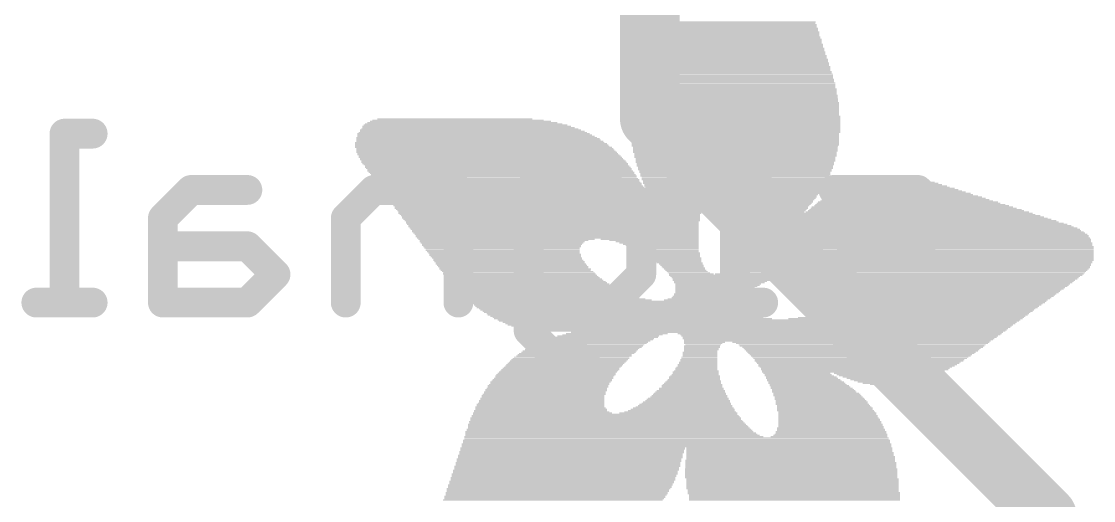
# Model space of a CAD drawing. Extents: x -6.8 to 73.8, y -5.2 to 32.2.
# Drawn here: x 1.1 to 6.59, y 5.67 to 8.12 of the extents above; entities that cross this region are included whole.
import ezdxf

# ---------------------------------------------------------------- set-up
doc = ezdxf.new("R2010")
doc.units = 0
for name, color, linetype in [('1', 12, 'CONTINUOUS'), ('21', 40, 'CONTINUOUS'), ('22', 6, 'CONTINUOUS')]:
    doc.layers.add(name, color=color, linetype=linetype)

# ---------------------------------------------------------------- blocks, each defined once
blk = doc.blocks.new('RECT')
blk.add_solid([(-0.5, -0.5), (0.5, -0.5), (-0.5, 0.5), (0.5, 0.5)])

msp = doc.modelspace()

# ---------------------------------------------------------------- linework, layer by layer
at = {"layer": '1', "const_width": 0.3048}
for points in [[(4.318, 7.62), (4.318, 9.342)], [(6.35, 5.588), (4.318, 7.62)], [(6.35, 1.27), (6.35, 5.588)]]:
    msp.add_lwpolyline(points, dxfattribs=at)
at = {"layer": '1', "const_width": 0.1524}
for points in [[(4.3719, 7.6739, 1), (4.2641, 7.5661)], [(4.2418, 7.62, 1), (4.3942, 7.62)], [(6.4262, 5.588, 1), (6.2738, 5.588)], [(6.2961, 5.5341, 1), (6.4039, 5.6419)]]:
    msp.add_lwpolyline(points, format="xyb", dxfattribs=at)
at = {"layer": '22', "const_width": 0.1524}
for points in [[(4.7542, 7.6886), (4.7542, 7.5445)], [(1.468, 7.5445), (1.3239, 7.5445)], [(1.3239, 7.5445), (1.3239, 6.6802)], [(1.9713, 7.2564), (1.8273, 7.1124)], [(2.2594, 7.2564), (1.9713, 7.2564)], [(2.9068, 7.2564), (2.7628, 7.1124)], [(3.339, 7.2564), (2.9068, 7.2564)], [(3.339, 6.6802), (3.339, 7.2564)], [(3.6983, 6.5361), (3.6983, 7.2564)], [(3.6983, 7.2564), (4.1305, 7.2564)], [(4.1305, 7.2564), (4.2745, 7.1124)], [(4.8982, 7.2564), (4.7542, 7.2564)], [(4.7542, 7.2564), (4.7542, 6.6802)], [(5.6897, 7.2564), (5.2575, 7.2564)], [(5.8337, 7.1124), (5.6897, 7.2564)], [(1.8273, 7.1124), (1.8273, 6.6802)], [(2.7628, 7.1124), (2.7628, 6.6802)], [(4.2745, 7.1124), (4.2745, 6.8243)], [(5.6897, 6.9683), (5.8337, 7.1124)], [(2.2594, 6.9683), (1.8273, 6.9683)], [(2.4035, 6.8243), (2.2594, 6.9683)], [(5.2575, 6.8243), (5.4016, 6.9683)], [(5.4016, 6.9683), (5.6897, 6.9683)], [(2.2594, 6.6802), (2.4035, 6.8243)], [(4.2745, 6.8243), (4.1305, 6.6802)], [(5.4016, 6.6802), (5.2575, 6.8243)], [(1.468, 6.6802), (1.1799, 6.6802)], [(1.8273, 6.6802), (2.2594, 6.6802)], [(4.1305, 6.6802), (3.6983, 6.6802)], [(4.8982, 6.6802), (4.6101, 6.6802)], [(5.8337, 6.6802), (5.4016, 6.6802)], [(3.8424, 6.3921), (3.6983, 6.5361)], [(3.9864, 6.3921), (3.8424, 6.3921)]]:
    msp.add_lwpolyline(points, dxfattribs=at)
at = {"layer": '22', "const_width": 0.0762}
for points in [[(4.7923, 7.6886, 1), (4.7161, 7.6886)], [(1.3239, 7.5826, 1), (1.3239, 7.5064)], [(1.362, 7.5445, 1), (1.2858, 7.5445)], [(1.468, 7.5064, 1), (1.468, 7.5826)], [(4.7161, 7.5445, 1), (4.7923, 7.5445)], [(1.9713, 7.2945, 1), (1.9713, 7.2183)], [(1.9983, 7.2295, 1), (1.9444, 7.2834)], [(2.2594, 7.2183, 1), (2.2594, 7.2945)], [(2.9068, 7.2945, 1), (2.9068, 7.2183)], [(2.9338, 7.2295, 1), (2.8799, 7.2834)], [(3.3771, 7.2564, 1), (3.3009, 7.2564)], [(3.339, 7.2183, 1), (3.339, 7.2945)], [(3.7364, 7.2564, 1), (3.6602, 7.2564)], [(3.6983, 7.2945, 1), (3.6983, 7.2183)], [(4.1574, 7.2834, 1), (4.1035, 7.2295)], [(4.1305, 7.2183, 1), (4.1305, 7.2945)], [(4.7542, 7.2945, 1), (4.7542, 7.2183)], [(4.7923, 7.2564, 1), (4.7161, 7.2564)], [(4.8982, 7.2183, 1), (4.8982, 7.2945)], [(5.2575, 7.2945, 1), (5.2575, 7.2183)], [(5.7166, 7.2834, 1), (5.6627, 7.2295)], [(5.6897, 7.2183, 1), (5.6897, 7.2945)], [(1.8654, 7.1124, 1), (1.7892, 7.1124)], [(2.8009, 7.1124, 1), (2.7247, 7.1124)], [(4.3126, 7.1124, 1), (4.2364, 7.1124)], [(5.8607, 7.0854, 1), (5.8068, 7.1393)], [(1.8003, 7.1393, 1), (1.8542, 7.0854)], [(2.7359, 7.1393, 1), (2.7897, 7.0854)], [(4.2476, 7.0854, 1), (4.3015, 7.1393)], [(5.8068, 7.0854, 1), (5.8607, 7.1393)], [(1.8273, 7.0064, 1), (1.8273, 6.9302)], [(2.2864, 6.9953, 1), (2.2325, 6.9414)], [(2.2594, 6.9302, 1), (2.2594, 7.0064)], [(5.4016, 7.0064, 1), (5.4016, 6.9302)], [(5.4285, 6.9414, 1), (5.3746, 6.9953)], [(5.6627, 6.9953, 1), (5.7166, 6.9414)], [(5.6897, 6.9302, 1), (5.6897, 7.0064)], [(2.4304, 6.7973, 1), (2.3766, 6.8512)], [(2.3766, 6.7973, 1), (2.4304, 6.8512)], [(4.2364, 6.8243, 1), (4.3126, 6.8243)], [(4.3015, 6.7973, 1), (4.2476, 6.8512)], [(5.2845, 6.8512, 1), (5.2306, 6.7973)], [(5.2306, 6.8512, 1), (5.2845, 6.7973)], [(1.1799, 6.7183, 1), (1.1799, 6.6421)], [(1.468, 6.6421, 1), (1.468, 6.7183)], [(1.8273, 6.7183, 1), (1.8273, 6.6421)], [(2.2594, 6.6421, 1), (2.2594, 6.7183)], [(3.6983, 6.7183, 1), (3.6983, 6.6421)], [(4.1305, 6.6421, 1), (4.1305, 6.7183)], [(4.6101, 6.7183, 1), (4.6101, 6.6421)], [(4.8982, 6.6421, 1), (4.8982, 6.7183)], [(5.4016, 6.7183, 1), (5.4016, 6.6421)], [(5.8337, 6.6421, 1), (5.8337, 6.7183)], [(1.2858, 6.6802, 1), (1.362, 6.6802)], [(1.7892, 6.6802, 1), (1.8654, 6.6802)], [(2.2325, 6.7071, 1), (2.2864, 6.6533)], [(2.7247, 6.6802, 1), (2.8009, 6.6802)], [(3.3009, 6.6802, 1), (3.3771, 6.6802)], [(4.1035, 6.7071, 1), (4.1574, 6.6533)], [(4.7161, 6.6802, 1), (4.7923, 6.6802)], [(5.3746, 6.6533, 1), (5.4285, 6.7071)], [(3.7253, 6.5631, 1), (3.6714, 6.5092)], [(3.6602, 6.5361, 1), (3.7364, 6.5361)], [(3.8424, 6.4302, 1), (3.8424, 6.354)], [(3.8154, 6.3651, 1), (3.8693, 6.419)], [(3.9864, 6.354, 1), (3.9864, 6.4302)]]:
    msp.add_lwpolyline(points, format="xyb", dxfattribs=at)

# ---------------------------------------------------------------- block references
at = {"layer": '21'}
for p, xscale, yscale in [((4.8165, 8.1153), 0.6985, 0.0064), ((4.807, 8.0645), 0.7557, 0.0064), ((4.807, 8.0709), 0.7429, 0.0063), ((4.8101, 8.0836), 0.7366, 0.0063), ((4.8101, 8.0772), 0.7366, 0.0064), ((4.8102, 8.0899), 0.7239, 0.0064), ((4.8133, 8.0962), 0.7176, 0.0063), ((4.8133, 8.109), 0.7048, 0.0063), ((4.8165, 8.1026), 0.7112, 0.0064), ((4.7942, 8.0137), 0.8065, 0.0064), ((4.7942, 8.0074), 0.8065, 0.0063), ((4.7975, 8.0201), 0.8001, 0.0063), ((4.8006, 8.0264), 0.7938, 0.0064), ((4.8006, 8.0391), 0.781, 0.0064), ((4.8006, 8.0328), 0.781, 0.0063), ((4.8006, 8.0455), 0.7684, 0.0063), ((4.8038, 8.0582), 0.762, 0.0063), ((4.8038, 8.0518), 0.762, 0.0064), ((4.7847, 7.9566), 0.8636, 0.0063), ((4.7847, 7.9502), 0.8636, 0.0064), ((4.7847, 7.9693), 0.8509, 0.0063), ((4.7879, 7.9629), 0.8572, 0.0064), ((4.7879, 7.9756), 0.8446, 0.0064), ((4.7879, 7.9883), 0.8318, 0.0064), ((4.7911, 7.982), 0.8382, 0.0063), ((4.7911, 7.9947), 0.8255, 0.0063), ((4.7942, 8.001), 0.8191, 0.0064), ((4.7784, 7.9058), 0.9144, 0.0063), ((4.7784, 7.8994), 0.9144, 0.0064), ((4.7784, 7.9184), 0.9017, 0.0063), ((4.7784, 7.9121), 0.9017, 0.0064), ((4.7816, 7.9248), 0.8953, 0.0064), ((4.7816, 7.9375), 0.8827, 0.0064), ((4.7816, 7.9312), 0.8827, 0.0063), ((4.7847, 7.9439), 0.8763, 0.0063), ((4.772, 7.8422), 0.9652, 0.0063), ((4.7721, 7.855), 0.9525, 0.0063), ((4.7752, 7.8486), 0.9588, 0.0064), ((4.772, 7.8677), 0.9398, 0.0063), ((4.7752, 7.8613), 0.9462, 0.0064), ((4.7752, 7.8803), 0.9334, 0.0063), ((4.7752, 7.874), 0.9334, 0.0064), ((4.7752, 7.8931), 0.9208, 0.0063), ((4.7784, 7.8867), 0.9271, 0.0064), ((4.7689, 7.7978), 0.9969, 0.0064), ((4.7689, 7.7915), 0.9969, 0.0063), ((4.7689, 7.7851), 0.9969, 0.0064), ((4.772, 7.8042), 0.9906, 0.0063), ((4.7689, 7.8105), 0.9843, 0.0064), ((4.7689, 7.8296), 0.9715, 0.0063), ((4.7721, 7.8232), 0.9779, 0.0064), ((4.7721, 7.8169), 0.9779, 0.0063), ((4.772, 7.8359), 0.9652, 0.0064), ((4.7656, 7.7407), 1.0287, 0.0063), ((4.7656, 7.7343), 1.0287, 0.0064), ((4.7657, 7.7597), 1.016, 0.0064), ((4.7657, 7.7534), 1.016, 0.0063), ((4.7657, 7.747), 1.016, 0.0064), ((4.7656, 7.7788), 1.0033, 0.0063), ((4.7689, 7.7724), 1.0097, 0.0064), ((4.7689, 7.7661), 1.0097, 0.0063), ((4.7625, 7.6962), 1.0478, 0.0064), ((4.7625, 7.6899), 1.0478, 0.0063), ((4.7625, 7.6835), 1.0478, 0.0064), ((4.7625, 7.6772), 1.0478, 0.0063), ((4.7625, 7.7216), 1.035, 0.0064), ((4.7625, 7.7153), 1.035, 0.0063), ((4.7625, 7.7089), 1.035, 0.0064), ((4.7657, 7.7026), 1.0414, 0.0063), ((4.7656, 7.728), 1.0287, 0.0063), ((4.7593, 7.6327), 1.0668, 0.0064), ((4.7593, 7.6264), 1.0668, 0.0063), ((4.7594, 7.6645), 1.0541, 0.0063), ((4.7594, 7.6581), 1.0541, 0.0064), ((4.7594, 7.6518), 1.0541, 0.0063), ((4.7594, 7.6454), 1.0541, 0.0064), ((4.7594, 7.6391), 1.0541, 0.0063), ((4.7625, 7.6708), 1.0478, 0.0064), ((3.3973, 7.5692), 1.1113, 0.0064), ((3.3814, 7.5819), 1.0668, 0.0064), ((3.3909, 7.5756), 1.0858, 0.0063), ((3.375, 7.5883), 1.0414, 0.0063), ((3.3655, 7.5946), 1.0096, 0.0064), ((3.3592, 7.601), 0.9715, 0.0063), ((3.3497, 7.6073), 0.9271, 0.0064), ((3.337, 7.6137), 0.8763, 0.0063), ((3.3211, 7.62), 0.7937, 0.0064), ((4.7593, 7.62), 1.0668, 0.0064), ((4.7593, 7.6137), 1.0668, 0.0063), ((4.7593, 7.6073), 1.0668, 0.0064), ((4.7593, 7.601), 1.0668, 0.0063), ((4.7593, 7.5946), 1.0668, 0.0064), ((4.7593, 7.5883), 1.0668, 0.0063), ((4.7593, 7.5819), 1.0668, 0.0064), ((4.7593, 7.5756), 1.0668, 0.0063), ((4.7593, 7.5692), 1.0668, 0.0064), ((3.4385, 7.5184), 1.2446, 0.0064), ((3.4417, 7.5121), 1.251, 0.0063), ((3.4322, 7.5248), 1.2319, 0.0063), ((3.4163, 7.5438), 1.1874, 0.0064), ((3.4226, 7.5375), 1.2001, 0.0063), ((3.429, 7.5311), 1.2128, 0.0064), ((3.4131, 7.5502), 1.1684, 0.0063), ((3.4005, 7.5629), 1.1303, 0.0063), ((3.41, 7.5565), 1.1493, 0.0064), ((4.7593, 7.5629), 1.0668, 0.0063), ((4.7593, 7.5565), 1.0668, 0.0064), ((4.7593, 7.5502), 1.0668, 0.0063), ((4.7561, 7.5438), 1.0605, 0.0064), ((4.7561, 7.5375), 1.0605, 0.0063), ((4.7561, 7.5311), 1.0605, 0.0064), ((4.7561, 7.5248), 1.0605, 0.0063), ((4.7561, 7.5184), 1.0605, 0.0064), ((4.7561, 7.5121), 1.0605, 0.0063), ((3.4607, 7.4803), 1.3017, 0.0064), ((3.4544, 7.493), 1.289, 0.0064), ((3.4576, 7.4867), 1.2954, 0.0063), ((3.4671, 7.474), 1.3144, 0.0063), ((3.4481, 7.4994), 1.2763, 0.0063), ((3.4766, 7.4613), 1.3208, 0.0063), ((3.4481, 7.5057), 1.2637, 0.0064), ((3.4735, 7.4676), 1.3145, 0.0064), ((4.7561, 7.5057), 1.0605, 0.0064), ((4.7561, 7.4994), 1.0605, 0.0063), ((4.7561, 7.493), 1.0605, 0.0064), ((4.7561, 7.4867), 1.0605, 0.0063), ((4.753, 7.4803), 1.0541, 0.0064), ((4.7561, 7.474), 1.0477, 0.0063), ((4.7561, 7.4676), 1.0477, 0.0064), ((4.7561, 7.4613), 1.0477, 0.0063), ((3.4798, 7.4549), 1.3272, 0.0064), ((3.483, 7.4486), 1.3335, 0.0063), ((3.4893, 7.4422), 1.3335, 0.0064), ((3.4925, 7.4359), 1.3398, 0.0063), ((3.4989, 7.4295), 1.3399, 0.0064), ((3.502, 7.4232), 1.3462, 0.0063), ((3.5084, 7.4168), 1.3462, 0.0064), ((3.5116, 7.4104), 1.3525, 0.0063), ((3.5179, 7.4041), 1.3526, 0.0064), ((4.7561, 7.4549), 1.0477, 0.0064), ((4.753, 7.4486), 1.0414, 0.0063), ((4.7561, 7.4422), 1.0351, 0.0064), ((4.7561, 7.4359), 1.0351, 0.0063), ((4.7561, 7.4295), 1.0351, 0.0064), ((4.753, 7.4232), 1.0287, 0.0063), ((4.7561, 7.4168), 1.0223, 0.0064), ((4.7561, 7.4104), 1.0223, 0.0063), ((4.7561, 7.4041), 1.0223, 0.0064), ((3.5211, 7.3978), 1.3589, 0.0063), ((3.5274, 7.3914), 1.3589, 0.0064), ((3.5306, 7.3851), 1.3526, 0.0063), ((3.537, 7.3787), 1.3525, 0.0064), ((3.5402, 7.3723), 1.3589, 0.0063), ((3.5465, 7.366), 1.3589, 0.0064), ((3.5497, 7.3597), 1.3525, 0.0063), ((3.5529, 7.3533), 1.3589, 0.0064), ((3.5592, 7.347), 1.3589, 0.0063), ((4.753, 7.3978), 1.016, 0.0063), ((4.7561, 7.3914), 1.0097, 0.0064), ((4.7561, 7.3851), 1.0097, 0.0063), ((4.753, 7.3787), 1.0033, 0.0064), ((4.7561, 7.3723), 0.9969, 0.0063), ((4.7561, 7.366), 0.9969, 0.0064), ((4.753, 7.3597), 0.9906, 0.0063), ((4.4799, 7.3533), 0.4318, 0.0064), ((4.4736, 7.347), 0.4191, 0.0063), ((4.9943, 7.3533), 0.508, 0.0064), ((4.9943, 7.347), 0.4953, 0.0063), ((3.5624, 7.3406), 1.3525, 0.0064), ((3.5718, 7.3279), 1.3589, 0.0064), ((3.5687, 7.3342), 1.3526, 0.0063), ((3.5751, 7.3216), 1.3525, 0.0063), ((3.5814, 7.3152), 1.3526, 0.0064), ((3.5846, 7.3089), 1.3589, 0.0063), ((3.5878, 7.3025), 1.3525, 0.0064), ((3.5941, 7.2961), 1.3526, 0.0063), ((4.4672, 7.3279), 0.3937, 0.0064), ((4.4736, 7.3406), 0.4064, 0.0064), ((4.4704, 7.3342), 0.4, 0.0063), ((4.4672, 7.3216), 0.381, 0.0063), ((4.4641, 7.3152), 0.3747, 0.0064), ((4.4609, 7.3089), 0.3683, 0.0063), ((4.4609, 7.2961), 0.3556, 0.0063), ((4.4641, 7.3025), 0.3619, 0.0064), ((4.9975, 7.3406), 0.4889, 0.0064), ((5.0006, 7.3342), 0.4826, 0.0063), ((5.0007, 7.3279), 0.4699, 0.0064), ((5.0007, 7.3216), 0.4699, 0.0063), ((5.0006, 7.3152), 0.4572, 0.0064), ((5.0038, 7.3089), 0.4508, 0.0063), ((5.0007, 7.3025), 0.4445, 0.0064), ((5.0007, 7.2961), 0.4445, 0.0063), ((5.5721, 7.2961), 0.4064, 0.0063), ((5.569, 7.3025), 0.3493, 0.0064), ((5.5658, 7.3089), 0.2921, 0.0063), ((5.5626, 7.3152), 0.2096, 0.0064), ((5.5595, 7.3216), 0.0889, 0.0063), ((3.6005, 7.2898), 1.3525, 0.0064), ((3.6005, 7.2835), 1.3525, 0.0063), ((3.6068, 7.2771), 1.3526, 0.0064), ((3.6132, 7.2708), 1.3525, 0.0063), ((3.7814, 7.2644), 1.6764, 0.0064), ((3.7814, 7.2581), 1.6764, 0.0063), ((3.7814, 7.2517), 1.6637, 0.0064), ((3.7846, 7.2454), 1.6574, 0.0063), ((3.7846, 7.239), 1.6446, 0.0064), ((4.4577, 7.2898), 0.3492, 0.0064), ((4.4609, 7.2835), 0.3429, 0.0063), ((4.4577, 7.2771), 0.3366, 0.0064), ((4.4609, 7.2708), 0.3302, 0.0063), ((5.0006, 7.2898), 0.4318, 0.0064), ((5.0006, 7.2835), 0.4318, 0.0063), ((4.9975, 7.2771), 0.4255, 0.0064), ((4.9943, 7.2581), 0.4064, 0.0063), ((4.9911, 7.2517), 0.4, 0.0064), ((4.9911, 7.2454), 0.4, 0.0063), ((4.9975, 7.2708), 0.4127, 0.0063), ((4.9975, 7.2644), 0.4127, 0.0064), ((4.9911, 7.239), 0.3874, 0.0064), ((5.6007, 7.239), 0.7176, 0.0064), ((5.5944, 7.2454), 0.6795, 0.0063), ((5.5911, 7.2517), 0.6477, 0.0064), ((5.588, 7.2581), 0.616, 0.0063), ((5.5817, 7.2644), 0.5905, 0.0064), ((5.5785, 7.2708), 0.5461, 0.0063), ((5.5785, 7.2771), 0.5207, 0.0064), ((5.5753, 7.2835), 0.4762, 0.0063), ((5.5722, 7.2898), 0.4445, 0.0064), ((3.7846, 7.2327), 1.6446, 0.0063), ((3.7878, 7.2263), 1.6383, 0.0064), ((3.7878, 7.22), 1.6256, 0.0063), ((3.7878, 7.2136), 1.6256, 0.0064), ((3.7878, 7.2073), 1.6129, 0.0063), ((3.791, 7.2009), 1.6065, 0.0064), ((3.7941, 7.1946), 1.6002, 0.0063), ((3.7941, 7.1882), 1.6002, 0.0064), ((3.7942, 7.1819), 1.5875, 0.0063), ((4.9879, 7.2327), 0.381, 0.0063), ((4.9848, 7.2263), 0.3747, 0.0064), ((4.9848, 7.22), 0.3747, 0.0063), ((4.9784, 7.2073), 0.362, 0.0063), ((4.9752, 7.2009), 0.3556, 0.0064), ((4.9752, 7.1946), 0.3556, 0.0063), ((4.9689, 7.1819), 0.3429, 0.0063), ((4.9816, 7.2136), 0.3683, 0.0064), ((4.9721, 7.1882), 0.3493, 0.0064), ((5.6515, 7.1819), 0.9716, 0.0063), ((5.642, 7.1882), 0.9398, 0.0064), ((5.6388, 7.1946), 0.9208, 0.0063), ((5.6325, 7.2009), 0.8827, 0.0064), ((5.6261, 7.2073), 0.8572, 0.0063), ((5.6198, 7.2136), 0.8319, 0.0064), ((5.6166, 7.22), 0.8001, 0.0063), ((5.6103, 7.2263), 0.7747, 0.0064), ((5.6039, 7.2327), 0.7366, 0.0063), ((3.7973, 7.1755), 1.5812, 0.0064), ((3.8005, 7.1692), 1.5748, 0.0063), ((3.7973, 7.1628), 1.5684, 0.0064), ((3.8005, 7.1565), 1.5621, 0.0063), ((3.8037, 7.1501), 1.5557, 0.0064), ((3.8068, 7.1438), 1.5494, 0.0063), ((3.8068, 7.1374), 1.5494, 0.0064), ((3.8069, 7.1311), 1.5367, 0.0063), ((4.9657, 7.1755), 0.3366, 0.0064), ((4.9625, 7.1692), 0.3302, 0.0063), ((4.9625, 7.1628), 0.3302, 0.0064), ((4.9594, 7.1565), 0.3239, 0.0063), ((4.9562, 7.1501), 0.3175, 0.0064), ((4.953, 7.1438), 0.3112, 0.0063), ((5.5372, 7.1374), 1.4796, 0.0064), ((5.5436, 7.1311), 1.4923, 0.0063), ((5.6864, 7.1438), 1.143, 0.0063), ((5.6801, 7.1501), 1.1049, 0.0064), ((5.6769, 7.1565), 1.0858, 0.0063), ((5.6673, 7.1628), 1.0541, 0.0064), ((5.6611, 7.1692), 1.0287, 0.0063), ((5.6579, 7.1755), 0.9969, 0.0064), ((3.81, 7.1247), 1.5304, 0.0064), ((3.8132, 7.1184), 1.524, 0.0063), ((3.8132, 7.112), 1.524, 0.0064), ((3.8164, 7.1057), 1.5177, 0.0063), ((3.8196, 7.0993), 1.5113, 0.0064), ((3.8195, 7.093), 1.4986, 0.0063), ((3.8195, 7.0866), 1.4986, 0.0064), ((3.8227, 7.0803), 1.4922, 0.0063), ((3.8258, 7.0739), 1.4859, 0.0064), ((5.6007, 7.093), 1.6192, 0.0063), ((5.6134, 7.0866), 1.6446, 0.0064), ((5.623, 7.0803), 1.6637, 0.0063), ((5.6325, 7.0739), 1.6827, 0.0064), ((5.5753, 7.112), 1.5558, 0.0064), ((5.5848, 7.1057), 1.5748, 0.0063), ((5.5975, 7.0993), 1.6002, 0.0064), ((5.5563, 7.1247), 1.5177, 0.0064), ((5.5658, 7.1184), 1.5367, 0.0063), ((3.8258, 7.0676), 1.4859, 0.0063), ((3.8291, 7.0612), 1.4795, 0.0064), ((3.8322, 7.0549), 1.4732, 0.0063), ((3.8354, 7.0485), 1.4668, 0.0064), ((3.8354, 7.0422), 1.4668, 0.0063), ((3.8386, 7.0358), 1.4605, 0.0064), ((3.8418, 7.0295), 1.4541, 0.0063), ((3.8449, 7.0231), 1.4478, 0.0064), ((5.6706, 7.0231), 1.7843, 0.0064), ((5.6547, 7.0485), 1.7399, 0.0064), ((5.661, 7.0422), 1.7526, 0.0063), ((5.6642, 7.0358), 1.759, 0.0064), ((5.6706, 7.0295), 1.7717, 0.0063), ((5.6388, 7.0676), 1.6954, 0.0063), ((5.6547, 7.0549), 1.7272, 0.0063), ((5.6484, 7.0612), 1.7145, 0.0064), ((3.8449, 7.0168), 1.4478, 0.0063), ((3.8481, 7.0104), 1.4414, 0.0064), ((3.5846, 7.0041), 0.9017, 0.0063), ((3.5719, 6.9977), 0.8636, 0.0064), ((3.5624, 6.9914), 0.8445, 0.0063), ((3.5624, 6.985), 0.8319, 0.0064), ((3.5624, 6.9787), 0.8191, 0.0063), ((3.5592, 6.9723), 0.8128, 0.0064), ((3.5624, 6.966), 0.8065, 0.0063), ((4.318, 7.0041), 0.5016, 0.0063), ((4.3402, 6.9977), 0.4572, 0.0064), ((4.3561, 6.9914), 0.4254, 0.0063), ((4.3656, 6.985), 0.4064, 0.0064), ((4.3752, 6.9787), 0.3873, 0.0063), ((4.3815, 6.9723), 0.3746, 0.0064), ((4.391, 6.966), 0.3556, 0.0063), ((5.6738, 6.9787), 1.8161, 0.0063), ((5.6738, 6.9723), 1.8161, 0.0064), ((5.6769, 6.966), 1.8224, 0.0063), ((5.6737, 6.9914), 1.8034, 0.0063), ((5.6769, 6.985), 1.8098, 0.0064), ((5.6769, 7.0041), 1.797, 0.0063), ((5.6769, 6.9977), 1.797, 0.0064), ((5.6706, 7.0168), 1.7843, 0.0063), ((5.6738, 7.0104), 1.7907, 0.0064), ((3.5624, 6.9596), 0.7937, 0.0064), ((3.5655, 6.9533), 0.7874, 0.0063), ((3.5655, 6.9469), 0.7874, 0.0064), ((3.5687, 6.9405), 0.781, 0.0063), ((3.5718, 6.9342), 0.7747, 0.0064), ((3.5783, 6.9279), 0.7747, 0.0063), ((3.5783, 6.9215), 0.7747, 0.0064), ((3.5814, 6.9152), 0.7684, 0.0063), ((3.5878, 6.9088), 0.7683, 0.0064), ((4.3974, 6.9596), 0.3429, 0.0064), ((4.4069, 6.9533), 0.3238, 0.0063), ((4.4101, 6.9469), 0.3175, 0.0064), ((4.4164, 6.9405), 0.3048, 0.0063), ((4.426, 6.9342), 0.2985, 0.0064), ((4.4323, 6.9279), 0.2858, 0.0063), ((4.4386, 6.9215), 0.2731, 0.0064), ((4.4419, 6.9152), 0.2667, 0.0063), ((4.4514, 6.9088), 0.2603, 0.0064), ((5.6642, 6.9152), 1.8478, 0.0063), ((5.6642, 6.9088), 1.8478, 0.0064), ((5.6673, 6.9279), 1.8415, 0.0063), ((5.6673, 6.9215), 1.8415, 0.0064), ((5.6706, 6.9405), 1.8351, 0.0063), ((5.6706, 6.9342), 1.8351, 0.0064), ((5.6737, 6.9533), 1.8288, 0.0063), ((5.6737, 6.9469), 1.8288, 0.0064), ((5.6769, 6.9596), 1.8224, 0.0064), ((3.5909, 6.9024), 0.762, 0.0063), ((3.5941, 6.8961), 0.7684, 0.0064), ((3.6005, 6.8898), 0.7683, 0.0063), ((3.6036, 6.8834), 0.762, 0.0064), ((3.6068, 6.8771), 0.7684, 0.0063), ((3.6132, 6.8707), 0.7683, 0.0064), ((3.6195, 6.8643), 0.7684, 0.0063), ((3.6227, 6.858), 0.762, 0.0064), ((4.4545, 6.9024), 0.254, 0.0063), ((4.4609, 6.8961), 0.2413, 0.0064), ((4.4641, 6.8898), 0.2349, 0.0063), ((4.4704, 6.8834), 0.235, 0.0064), ((4.4768, 6.8771), 0.2223, 0.0063), ((4.4831, 6.8707), 0.2222, 0.0064), ((4.4863, 6.8643), 0.2159, 0.0063), ((4.4927, 6.858), 0.2159, 0.0064), ((5.6388, 6.8643), 1.8606, 0.0063), ((5.6388, 6.858), 1.8606, 0.0064), ((5.6452, 6.8707), 1.8605, 0.0064), ((5.6483, 6.8771), 1.8542, 0.0063), ((5.6547, 6.8898), 1.8542, 0.0063), ((5.6547, 6.8834), 1.8542, 0.0064), ((5.661, 6.9024), 1.8542, 0.0063), ((5.661, 6.8961), 1.8542, 0.0064), ((3.6291, 6.8517), 0.7747, 0.0063), ((3.6322, 6.8453), 0.7684, 0.0064), ((3.6418, 6.839), 0.7747, 0.0063), ((3.6481, 6.8326), 0.7747, 0.0064), ((3.6513, 6.8262), 0.7811, 0.0063), ((3.6576, 6.8199), 0.781, 0.0064), ((3.664, 6.8136), 0.7811, 0.0063), ((3.6766, 6.8009), 0.7937, 0.0063), ((3.6703, 6.8072), 0.781, 0.0064), ((4.4958, 6.8517), 0.2096, 0.0063), ((4.5022, 6.8453), 0.2095, 0.0064), ((4.5085, 6.839), 0.2096, 0.0063), ((4.5181, 6.8326), 0.2159, 0.0064), ((4.5307, 6.8262), 0.2286, 0.0063), ((4.7244, 6.8199), 0.616, 0.0064), ((4.7117, 6.8136), 0.5778, 0.0063), ((4.7022, 6.8072), 0.5461, 0.0064), ((4.6927, 6.8009), 0.5143, 0.0063), ((4.8641, 6.8262), 0.4254, 0.0063), ((5.6103, 6.8326), 1.8669, 0.0064), ((5.6166, 6.839), 1.8669, 0.0063), ((5.6292, 6.8517), 1.8669, 0.0063), ((5.6261, 6.8453), 1.8606, 0.0064), ((5.8706, 6.8262), 1.3335, 0.0063), ((5.8833, 6.8199), 1.2954, 0.0064), ((5.8897, 6.8136), 1.2573, 0.0063), ((5.8928, 6.8072), 1.2382, 0.0064), ((5.8992, 6.8009), 1.2129, 0.0063), ((3.683, 6.7945), 0.7938, 0.0064), ((3.6926, 6.7881), 0.8001, 0.0063), ((3.6989, 6.7818), 0.8001, 0.0064), ((3.7084, 6.7755), 0.8064, 0.0063), ((3.7179, 6.7691), 0.8128, 0.0064), ((3.7243, 6.7628), 0.8128, 0.0063), ((3.7338, 6.7564), 0.8192, 0.0064), ((3.7434, 6.75), 0.8255, 0.0063), ((3.7529, 6.7437), 0.8319, 0.0064), ((4.6863, 6.7945), 0.5016, 0.0064), ((4.6799, 6.7881), 0.4763, 0.0063), ((4.6736, 6.7818), 0.4636, 0.0064), ((4.6673, 6.7755), 0.4381, 0.0063), ((4.6641, 6.7691), 0.4318, 0.0064), ((4.6578, 6.7628), 0.4191, 0.0063), ((4.6514, 6.7564), 0.4064, 0.0064), ((4.6482, 6.75), 0.4, 0.0063), ((4.6418, 6.7437), 0.3873, 0.0064), ((5.896, 6.7945), 1.1938, 0.0064), ((5.896, 6.7881), 1.1811, 0.0063), ((5.896, 6.7818), 1.1684, 0.0064), ((5.8928, 6.7755), 1.1494, 0.0063), ((5.8928, 6.7691), 1.1366, 0.0064), ((5.8897, 6.7628), 1.1303, 0.0063), ((5.8864, 6.7564), 1.1113, 0.0064), ((5.8833, 6.75), 1.1049, 0.0063), ((5.8769, 6.7437), 1.0922, 0.0064), ((3.7592, 6.7374), 0.8446, 0.0063), ((3.7719, 6.731), 0.8446, 0.0064), ((3.7846, 6.7247), 0.8572, 0.0063), ((3.7941, 6.7183), 0.8636, 0.0064), ((3.8069, 6.712), 0.8763, 0.0063), ((3.8195, 6.7056), 0.889, 0.0064), ((3.8386, 6.6993), 0.9144, 0.0063), ((3.8576, 6.6929), 0.9398, 0.0064), ((4.5942, 6.6929), 0.4064, 0.0064), ((4.607, 6.6993), 0.3937, 0.0063), ((4.6165, 6.7056), 0.3747, 0.0064), ((4.6228, 6.712), 0.3746, 0.0063), ((4.6292, 6.7247), 0.3747, 0.0063), ((4.626, 6.7183), 0.3683, 0.0064), ((4.6387, 6.7374), 0.381, 0.0063), ((4.6355, 6.731), 0.3746, 0.0064), ((5.8262, 6.6929), 1.0541, 0.0064), ((5.8357, 6.6993), 1.0605, 0.0063), ((5.8483, 6.712), 1.0731, 0.0063), ((5.842, 6.7056), 1.0604, 0.0064), ((5.8547, 6.7183), 1.0732, 0.0064), ((5.8706, 6.7374), 1.0922, 0.0063), ((5.8674, 6.731), 1.0858, 0.0064), ((5.8611, 6.7247), 1.0731, 0.0063), ((4.0957, 6.6866), 1.4033, 0.0063), ((4.0989, 6.6802), 1.397, 0.0064), ((4.1052, 6.6739), 1.3843, 0.0063), ((4.1085, 6.6675), 1.3779, 0.0064), ((4.1116, 6.6612), 1.3716, 0.0063), ((4.118, 6.6548), 1.3716, 0.0064), ((4.1244, 6.6485), 1.3589, 0.0063), ((4.1307, 6.6421), 1.3589, 0.0064), ((4.1402, 6.6358), 1.3526, 0.0063), ((5.7373, 6.6358), 1.0795, 0.0063), ((5.7499, 6.6421), 1.0668, 0.0064), ((5.7595, 6.6485), 1.0605, 0.0063), ((5.7721, 6.6548), 1.0605, 0.0064), ((5.7816, 6.6612), 1.0541, 0.0063), ((5.7912, 6.6675), 1.0604, 0.0064), ((5.8007, 6.6739), 1.0541, 0.0063), ((5.8102, 6.6802), 1.0605, 0.0064), ((5.8197, 6.6866), 1.0541, 0.0063), ((4.1498, 6.6294), 1.3589, 0.0064), ((4.1593, 6.6231), 1.3525, 0.0063), ((4.1719, 6.6167), 1.3653, 0.0064), ((4.1847, 6.6104), 1.3653, 0.0063), ((4.2069, 6.604), 1.3843, 0.0064), ((4.2323, 6.5977), 1.4224, 0.0063), ((4.8768, 6.5913), 2.6734, 0.0064), ((4.8768, 6.585), 2.6606, 0.0063), ((4.88, 6.5786), 2.6289, 0.0064), ((5.6261, 6.5977), 1.2002, 0.0063), ((5.6547, 6.604), 1.1557, 0.0064), ((5.6769, 6.6104), 1.124, 0.0063), ((5.6928, 6.6167), 1.1176, 0.0064), ((5.7087, 6.6231), 1.0985, 0.0063), ((5.7214, 6.6294), 1.0859, 0.0064), ((4.8832, 6.5723), 2.6099, 0.0063), ((4.8832, 6.5659), 2.5845, 0.0064), ((4.8895, 6.5596), 2.559, 0.0063), ((4.8959, 6.5532), 2.5337, 0.0064), ((4.899, 6.5469), 2.5019, 0.0063), ((4.9085, 6.5405), 2.4701, 0.0064), ((4.9245, 6.5342), 2.4257, 0.0063), ((5.0197, 6.5278), 2.2098, 0.0064), ((4.0196, 6.4707), 0.5651, 0.0063), ((4.0291, 6.477), 0.5588, 0.0064), ((4.045, 6.4834), 0.5525, 0.0063), ((4.0576, 6.4897), 0.5525, 0.0064), ((4.0735, 6.4961), 0.5334, 0.0063), ((4.0926, 6.5024), 0.5334, 0.0064), ((4.1052, 6.5088), 0.5207, 0.0063), ((4.1275, 6.5151), 0.5144, 0.0064), ((4.1498, 6.5215), 0.5207, 0.0063), ((5.2896, 6.5215), 1.6573, 0.0063), ((5.2927, 6.5151), 1.6383, 0.0064), ((5.2896, 6.5088), 1.6193, 0.0063), ((5.2896, 6.5024), 1.6065, 0.0064), ((5.2832, 6.4961), 1.5938, 0.0063), ((5.2832, 6.4897), 1.5812, 0.0064), ((4.5974, 6.477), 0.2096, 0.0064), ((5.2769, 6.4834), 1.5685, 0.0063), ((4.5911, 6.4707), 0.1969, 0.0063), ((5.3975, 6.477), 1.3144, 0.0064), ((5.4039, 6.4707), 1.2891, 0.0063), ((3.9434, 6.4199), 0.5905, 0.0063), ((3.9529, 6.4262), 0.5842, 0.0064), ((3.9592, 6.4325), 0.5842, 0.0063), ((3.9688, 6.4389), 0.5779, 0.0064), ((3.9751, 6.4453), 0.5778, 0.0063), ((3.9878, 6.4516), 0.5778, 0.0064), ((3.9974, 6.458), 0.5715, 0.0063), ((4.0069, 6.4643), 0.5651, 0.0064), ((4.5752, 6.4262), 0.1778, 0.0064), ((4.5752, 6.4199), 0.1778, 0.0063), ((4.5847, 6.458), 0.1842, 0.0063), ((4.5847, 6.4516), 0.1842, 0.0064), ((4.5815, 6.4453), 0.1778, 0.0063), ((4.5815, 6.4389), 0.1778, 0.0064), ((4.5784, 6.4325), 0.1715, 0.0063), ((4.5911, 6.4643), 0.1841, 0.0064), ((5.4039, 6.4643), 1.2637, 0.0064), ((5.4039, 6.458), 1.2509, 0.0063), ((5.407, 6.4516), 1.2319, 0.0064), ((5.4039, 6.4453), 1.2129, 0.0063), ((5.4039, 6.4389), 1.2001, 0.0064), ((5.4039, 6.4325), 1.1875, 0.0063), ((5.4007, 6.4262), 1.1684, 0.0064), ((5.4007, 6.4199), 1.1557, 0.0063), ((3.8831, 6.3627), 0.5969, 0.0064), ((3.8894, 6.3691), 0.5969, 0.0063), ((3.8958, 6.3754), 0.5969, 0.0064), ((3.9021, 6.3818), 0.5969, 0.0063), ((3.9085, 6.3881), 0.5969, 0.0064), ((3.9148, 6.3944), 0.5969, 0.0063), ((3.918, 6.4008), 0.5905, 0.0064), ((3.9306, 6.4072), 0.5905, 0.0063), ((3.9338, 6.4135), 0.5842, 0.0064), ((4.5625, 6.3627), 0.2032, 0.0064), ((4.5657, 6.3754), 0.1969, 0.0064), ((4.5657, 6.3691), 0.1969, 0.0063), ((4.5689, 6.3881), 0.1905, 0.0064), ((4.5689, 6.3818), 0.1905, 0.0063), ((4.572, 6.4008), 0.1842, 0.0064), ((4.572, 6.3944), 0.1842, 0.0063), ((4.5752, 6.4135), 0.1778, 0.0064), ((4.5752, 6.4072), 0.1778, 0.0063), ((5.3975, 6.4135), 1.1366, 0.0064), ((5.3975, 6.4072), 1.124, 0.0063), ((5.3944, 6.4008), 1.1049, 0.0064), ((5.3943, 6.3944), 1.0922, 0.0063), ((5.388, 6.3818), 1.0668, 0.0063), ((5.3912, 6.3881), 1.0731, 0.0064), ((5.3848, 6.3754), 1.0478, 0.0064), ((5.3848, 6.3691), 1.035, 0.0063), ((5.3816, 6.3627), 1.016, 0.0064), ((3.8322, 6.3056), 0.6096, 0.0063), ((3.8386, 6.3119), 0.6096, 0.0064), ((3.8418, 6.3182), 0.6033, 0.0063), ((3.8481, 6.3246), 0.6032, 0.0064), ((3.8545, 6.331), 0.6033, 0.0063), ((3.8608, 6.3373), 0.6032, 0.0064), ((3.8639, 6.3437), 0.5969, 0.0063), ((3.8704, 6.35), 0.5969, 0.0064), ((3.8767, 6.3563), 0.5969, 0.0063), ((4.5498, 6.3056), 0.254, 0.0063), ((4.5498, 6.3119), 0.2413, 0.0064), ((4.553, 6.3246), 0.2349, 0.0064), ((4.553, 6.3182), 0.2349, 0.0063), ((4.5561, 6.331), 0.2286, 0.0063), ((4.5562, 6.3437), 0.2159, 0.0063), ((4.5562, 6.3373), 0.2159, 0.0064), ((4.5593, 6.35), 0.2096, 0.0064), ((4.5625, 6.3563), 0.2032, 0.0063), ((5.3753, 6.3563), 1.0033, 0.0063), ((5.3721, 6.35), 0.9842, 0.0064), ((5.3689, 6.3437), 0.9652, 0.0063), ((5.3658, 6.3373), 0.9589, 0.0064), ((5.3594, 6.331), 0.9334, 0.0063), ((5.3531, 6.3246), 0.9207, 0.0064), ((5.0705, 6.3182), 0.3429, 0.0063), ((5.0832, 6.3056), 0.3556, 0.0063), ((5.0769, 6.3119), 0.3429, 0.0064), ((5.5309, 6.3182), 0.5397, 0.0063), ((5.5309, 6.3119), 0.5143, 0.0064), ((5.5277, 6.3056), 0.4826, 0.0063), ((3.7973, 6.2548), 0.616, 0.0063), ((3.8037, 6.2611), 0.6159, 0.0064), ((3.81, 6.2738), 0.616, 0.0064), ((3.8068, 6.2675), 0.6096, 0.0063), ((3.8164, 6.2801), 0.6159, 0.0063), ((3.8195, 6.2865), 0.6096, 0.0064), ((3.8259, 6.2929), 0.6096, 0.0063), ((3.8291, 6.2992), 0.6033, 0.0064), ((4.5339, 6.2548), 0.3112, 0.0063), ((4.5371, 6.2611), 0.3048, 0.0064), ((4.537, 6.2675), 0.2921, 0.0063), ((4.5403, 6.2738), 0.2857, 0.0064), ((4.5434, 6.2801), 0.2794, 0.0063), ((4.5434, 6.2865), 0.2667, 0.0064), ((4.5466, 6.2992), 0.2604, 0.0064), ((4.5466, 6.2929), 0.2604, 0.0063), ((5.0927, 6.2992), 0.362, 0.0064), ((5.0959, 6.2929), 0.3683, 0.0063), ((5.1054, 6.2865), 0.3746, 0.0064), ((5.1086, 6.2801), 0.381, 0.0063), ((5.1212, 6.2675), 0.3937, 0.0063), ((5.1181, 6.2738), 0.3874, 0.0064), ((5.1277, 6.2611), 0.3937, 0.0064), ((5.134, 6.2548), 0.4064, 0.0063), ((5.5309, 6.2992), 0.4509, 0.0064), ((5.5309, 6.2929), 0.4127, 0.0063), ((5.5309, 6.2865), 0.3747, 0.0064), ((5.5309, 6.2801), 0.3365, 0.0063), ((5.5277, 6.2738), 0.2921, 0.0064), ((5.5245, 6.2675), 0.235, 0.0063), ((5.5245, 6.2611), 0.1588, 0.0064), ((3.7719, 6.2039), 0.6286, 0.0063), ((3.7719, 6.1976), 0.6286, 0.0064), ((3.7783, 6.2103), 0.6287, 0.0064), ((3.7814, 6.223), 0.6223, 0.0064), ((3.7814, 6.2167), 0.6223, 0.0063), ((3.7878, 6.2357), 0.6223, 0.0064), ((3.7878, 6.2294), 0.6223, 0.0063), ((3.791, 6.242), 0.6159, 0.0063), ((3.7973, 6.2484), 0.616, 0.0064), ((4.5181, 6.1976), 0.3937, 0.0064), ((4.5212, 6.2039), 0.3874, 0.0063), ((4.5212, 6.2103), 0.3746, 0.0064), ((4.5244, 6.2167), 0.3683, 0.0063), ((4.5244, 6.223), 0.3556, 0.0064), ((4.5276, 6.2294), 0.3493, 0.0063), ((4.5307, 6.242), 0.3302, 0.0063), ((4.5307, 6.2357), 0.3302, 0.0064), ((4.5339, 6.2484), 0.3112, 0.0064), ((5.1403, 6.2484), 0.4064, 0.0064), ((5.1467, 6.242), 0.4191, 0.0063), ((5.1562, 6.2294), 0.4254, 0.0063), ((5.1594, 6.223), 0.4318, 0.0064), ((5.1531, 6.2357), 0.4191, 0.0064), ((5.1689, 6.2167), 0.4382, 0.0063), ((5.1753, 6.2039), 0.4509, 0.0063), ((5.1721, 6.2103), 0.4445, 0.0064), ((5.1816, 6.1976), 0.4508, 0.0064), ((3.756, 6.1468), 0.6604, 0.0064), ((3.7592, 6.1405), 0.6668, 0.0063), ((3.7592, 6.1595), 0.654, 0.0064), ((3.7592, 6.1532), 0.654, 0.0063), ((3.7624, 6.1659), 0.6477, 0.0063), ((3.7656, 6.1786), 0.6413, 0.0063), ((3.7656, 6.1722), 0.6413, 0.0064), ((3.7687, 6.1913), 0.635, 0.0063), ((3.7687, 6.1849), 0.635, 0.0064), ((4.4895, 6.1405), 0.5143, 0.0063), ((4.4927, 6.1468), 0.4953, 0.0064), ((4.499, 6.1532), 0.4826, 0.0063), ((4.4989, 6.1595), 0.4699, 0.0064), ((4.5053, 6.1659), 0.4572, 0.0063), ((4.5053, 6.1722), 0.4445, 0.0064), ((4.5117, 6.1786), 0.4318, 0.0063), ((4.5117, 6.1849), 0.4191, 0.0064), ((4.5149, 6.1913), 0.4127, 0.0063), ((5.1848, 6.1913), 0.4572, 0.0063), ((5.1879, 6.1849), 0.4635, 0.0064), ((5.1943, 6.1786), 0.4636, 0.0063), ((5.1974, 6.1722), 0.4699, 0.0064), ((5.1974, 6.1659), 0.4699, 0.0063), ((5.2007, 6.1595), 0.4763, 0.0064), ((5.207, 6.1532), 0.4762, 0.0063), ((5.2102, 6.1468), 0.4826, 0.0064), ((5.2134, 6.1405), 0.4889, 0.0063), ((4.0926, 6.0897), 1.3843, 0.0063), ((4.0894, 6.1024), 1.3652, 0.0063), ((4.0926, 6.096), 1.3716, 0.0064), ((3.7687, 6.1151), 0.7112, 0.0063), ((4.0894, 6.1087), 1.3526, 0.0064), ((3.7592, 6.1278), 0.6794, 0.0063), ((3.7656, 6.1214), 0.6921, 0.0064), ((3.7624, 6.1341), 0.6731, 0.0064), ((4.4641, 6.1151), 0.6033, 0.0063), ((4.4736, 6.1214), 0.5715, 0.0064), ((4.48, 6.1278), 0.5461, 0.0063), ((4.4863, 6.1341), 0.5334, 0.0064), ((5.2166, 6.1278), 0.4953, 0.0063), ((5.2134, 6.1341), 0.4889, 0.0064), ((5.2229, 6.1214), 0.4953, 0.0064), ((5.226, 6.1151), 0.5017, 0.0063), ((5.226, 6.1087), 0.5017, 0.0064), ((5.2292, 6.1024), 0.508, 0.0063), ((5.2292, 6.096), 0.508, 0.0064), ((5.2324, 6.0897), 0.5144, 0.0063), ((4.1085, 6.0325), 1.4541, 0.0064), ((4.1052, 6.0452), 1.4351, 0.0064), ((4.0989, 6.0579), 1.4224, 0.0064), ((4.1021, 6.0516), 1.4288, 0.0063), ((4.1085, 6.0389), 1.4415, 0.0063), ((4.0957, 6.0706), 1.4033, 0.0064), ((4.099, 6.0643), 1.4097, 0.0063), ((4.0957, 6.077), 1.3907, 0.0063), ((4.0926, 6.0833), 1.3843, 0.0064), ((5.242, 6.0389), 0.5461, 0.0063), ((5.2451, 6.0325), 0.5524, 0.0064), ((5.2355, 6.0833), 0.5207, 0.0064), ((5.2355, 6.077), 0.5207, 0.0063), ((5.2388, 6.0706), 0.5271, 0.0064), ((5.2388, 6.0643), 0.5271, 0.0063), ((5.2419, 6.0579), 0.5334, 0.0064), ((5.2419, 6.0516), 0.5334, 0.0063), ((5.2451, 6.0452), 0.5398, 0.0064), ((4.4545, 5.9754), 2.1844, 0.0063), ((4.1338, 5.9944), 1.5303, 0.0064), ((4.4546, 5.9881), 2.1717, 0.0063), ((4.4546, 5.9817), 2.1717, 0.0064), ((4.1116, 6.0198), 1.4732, 0.0064), ((4.1212, 6.0071), 1.4923, 0.0064), ((4.1275, 6.0008), 1.505, 0.0063), ((4.118, 6.0135), 1.4859, 0.0063), ((4.1117, 6.0262), 1.4605, 0.0063), ((5.2355, 5.9944), 0.5969, 0.0064), ((5.2419, 6.0008), 0.5842, 0.0063), ((5.2451, 6.0071), 0.5778, 0.0064), ((5.2451, 6.0198), 0.5652, 0.0064), ((5.2451, 6.0135), 0.5652, 0.0063), ((5.2451, 6.0262), 0.5524, 0.0063), ((3.9243, 5.9373), 1.1494, 0.0063), ((3.9243, 5.9309), 1.1494, 0.0064), ((3.9211, 5.9245), 1.143, 0.0063), ((4.4546, 5.9563), 2.1971, 0.0064), ((4.4546, 5.95), 2.1971, 0.0063), ((4.4546, 5.9436), 2.1971, 0.0064), ((4.4545, 5.969), 2.1844, 0.0064), ((4.4545, 5.9627), 2.1844, 0.0063), ((5.0324, 5.9373), 1.0541, 0.0063), ((5.0324, 5.9309), 1.0541, 0.0064), ((5.0324, 5.9245), 1.0541, 0.0063), ((3.9053, 5.8801), 1.1493, 0.0064), ((3.9053, 5.8738), 1.1493, 0.0063), ((3.9053, 5.8674), 1.1493, 0.0064), ((3.9116, 5.8992), 1.1494, 0.0063), ((3.9116, 5.8928), 1.1494, 0.0064), ((3.9116, 5.8864), 1.1494, 0.0063), ((3.9148, 5.9055), 1.143, 0.0064), ((3.918, 5.9182), 1.1493, 0.0064), ((3.918, 5.9119), 1.1493, 0.0063), ((5.0356, 5.8738), 1.0731, 0.0063), ((5.0356, 5.8674), 1.0731, 0.0064), ((5.0324, 5.9182), 1.0541, 0.0064), ((5.0356, 5.9119), 1.0605, 0.0063), ((5.0356, 5.9055), 1.0605, 0.0064), ((5.0356, 5.8992), 1.0605, 0.0063), ((5.0387, 5.8928), 1.0668, 0.0064), ((5.0387, 5.8864), 1.0668, 0.0063), ((5.0387, 5.8801), 1.0668, 0.0064), ((3.8862, 5.8166), 1.1494, 0.0064), ((3.8894, 5.823), 1.1557, 0.0063), ((3.8958, 5.842), 1.1557, 0.0064), ((3.8926, 5.8357), 1.1493, 0.0063), ((3.8926, 5.8293), 1.1493, 0.0064), ((3.8989, 5.8611), 1.1494, 0.0063), ((3.8989, 5.8547), 1.1494, 0.0064), ((3.8989, 5.8483), 1.1494, 0.0063), ((5.0419, 5.8293), 1.0858, 0.0064), ((5.0419, 5.823), 1.0858, 0.0063), ((5.0419, 5.8166), 1.0858, 0.0064), ((5.0388, 5.8611), 1.0795, 0.0063), ((5.0388, 5.8547), 1.0795, 0.0064), ((5.0388, 5.8483), 1.0795, 0.0063), ((5.0388, 5.842), 1.0795, 0.0064), ((5.0388, 5.8357), 1.0795, 0.0063), ((3.8672, 5.7658), 1.1493, 0.0064), ((3.8672, 5.7595), 1.1493, 0.0063), ((3.8735, 5.7849), 1.1494, 0.0063), ((3.8735, 5.7785), 1.1494, 0.0064), ((3.8735, 5.7721), 1.1494, 0.0063), ((3.8831, 5.8039), 1.1557, 0.0064), ((3.8799, 5.7976), 1.1493, 0.0063), ((3.8799, 5.7912), 1.1493, 0.0064), ((3.8862, 5.8102), 1.1494, 0.0063), ((5.0419, 5.8102), 1.0858, 0.0063), ((5.0419, 5.8039), 1.0858, 0.0064), ((5.0419, 5.7976), 1.0858, 0.0063), ((5.0419, 5.7912), 1.0858, 0.0064), ((5.0419, 5.7849), 1.0858, 0.0063), ((5.0483, 5.7785), 1.0859, 0.0064), ((5.0483, 5.7721), 1.0859, 0.0063), ((5.0483, 5.7658), 1.0859, 0.0064), ((5.0483, 5.7595), 1.0859, 0.0063), ((3.8418, 5.7087), 1.1367, 0.0063), ((3.8418, 5.7023), 1.1367, 0.0064), ((3.8513, 5.7277), 1.143, 0.0064), ((3.8481, 5.7214), 1.1366, 0.0063), ((3.8481, 5.715), 1.1366, 0.0064), ((3.8608, 5.7468), 1.1494, 0.0063), ((3.8576, 5.7404), 1.143, 0.0064), ((3.8576, 5.734), 1.143, 0.0063), ((3.864, 5.7531), 1.143, 0.0064), ((5.0483, 5.7531), 1.0859, 0.0064), ((5.0483, 5.7468), 1.0859, 0.0063), ((5.0483, 5.7404), 1.0859, 0.0064), ((5.0483, 5.734), 1.0859, 0.0063), ((5.0483, 5.7277), 1.0859, 0.0064), ((5.0514, 5.7214), 1.0795, 0.0063), ((5.0514, 5.715), 1.0795, 0.0064), ((5.0546, 5.7087), 1.0858, 0.0063), ((5.0546, 5.7023), 1.0858, 0.0064), ((3.8227, 5.6706), 1.124, 0.0063), ((3.8323, 5.6896), 1.1303, 0.0064), ((3.8323, 5.6833), 1.1303, 0.0063), ((3.8291, 5.6769), 1.1239, 0.0064), ((3.8386, 5.6959), 1.1303, 0.0063), ((5.0578, 5.6959), 1.0795, 0.0063), ((5.0578, 5.6896), 1.0795, 0.0064), ((5.0578, 5.6833), 1.0795, 0.0063), ((5.0578, 5.6769), 1.0795, 0.0064), ((5.0578, 5.6706), 1.0795, 0.0063)]:
    msp.add_blockref('RECT', p, dxfattribs=dict(at, xscale=xscale, yscale=yscale))

doc.saveas('drawing.dxf')
